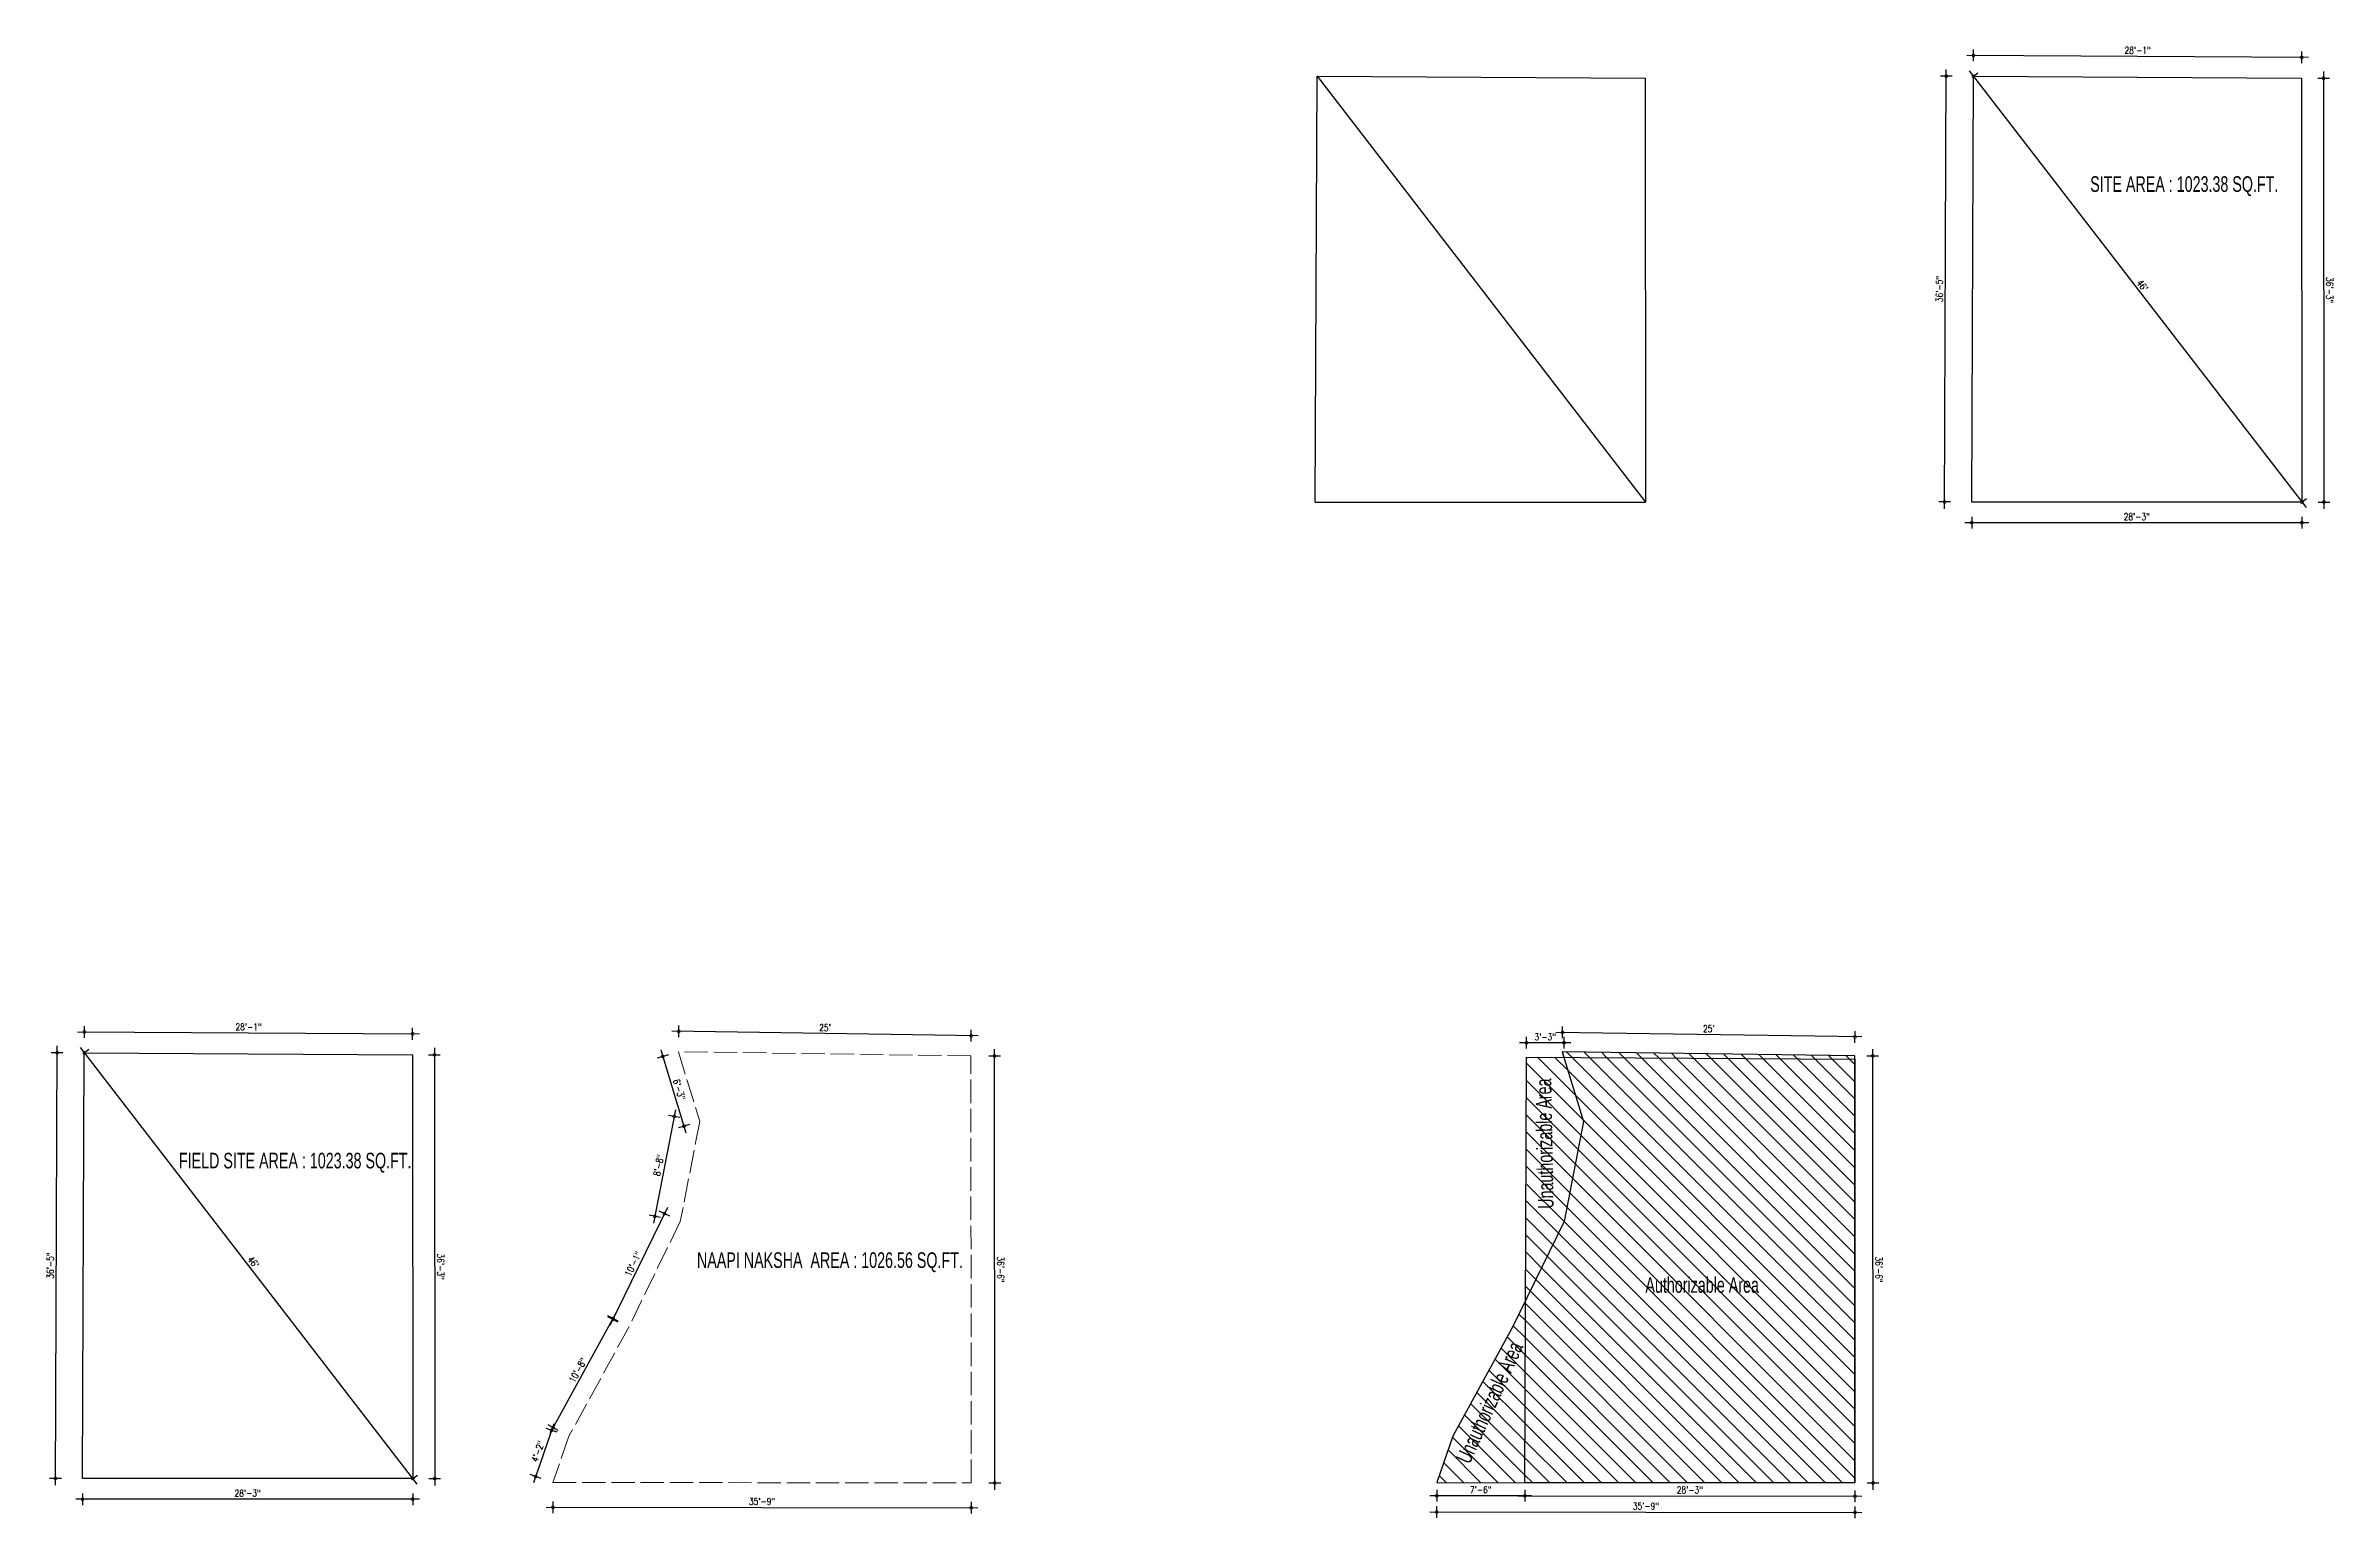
# Model space of a CAD drawing. Header units: inches. Extents: x -5000150 to -4987035, y -3262799 to -3252882.
# Drawn here: x -4996215 to -4993866, y -3262799 to -3261288 of the extents above; entities that cross this region are included whole.
import ezdxf

# ---------------------------------------------------------------- set-up
doc = ezdxf.new("R2010")
doc.units = ezdxf.units.IN
doc.header["$LTSCALE"] = 2
doc.header["$MEASUREMENT"] = 0
doc.header["$PDMODE"] = 34
doc.linetypes.add('ACAD_ISO02W100', pattern=[15, 12, -3])
doc.layers.get('0').update_dxf_attribs({"linetype": 'CONTINUOUS'})
doc.layers.get('DEFPOINTS').update_dxf_attribs({"color": 141, "linetype": 'CONTINUOUS'})
doc.layers.add('A-Hatch', color=7, linetype='CONTINUOUS')
doc.layers.add('HATCH', color=60, linetype='ACAD_ISO02W100', lineweight=13)
doc.layers.add('Text-100.w', color=254, linetype='CONTINUOUS', lineweight=9)
doc.styles.add('Arial', font='arial.ttf', dxfattribs={"width": 0.8, "height": 12})
doc.styles.add('ROMANS', font='Romans.shx', dxfattribs={"width": 0.8})
doc.dimstyles.new('8 SCALE', dxfattribs={"dimscale": 0, "dimtxt": 7, "dimasz": 6, "dimexe": 6, "dimexo": 2, "dimgap": 2, "dimtad": 1, "dimdec": 0, "dimzin": 0, "dimdsep": 46, "dimlunit": 4, "dimtxsty": 'ROMANS', "dimblk": 'DOTSMALL', "dimcen": 0, "dimdle": 7, "dimclrd": 8, "dimclre": 8, "dimclrt": 3, "dimadec": 0, "dimazin": 0, "dimtfac": 1, "dimtdec": 0, "dimtofl": 0, "dimtmove": 2, "dimatfit": 3, "dimfxl": 6, "dimfxlon": 1, "dimtolj": 1, "dimtzin": 0, "dimarcsym": 0})

# ---------------------------------------------------------------- blocks, each defined once
blk = doc.blocks.new('_DOTSMALL')
at = {"color": 0, "linetype": 'ByBlock', "const_width": 0.5}
blk.add_lwpolyline([(-0.0625, 0, 1), (0.0625, 0, 1)], format="xyb", close=True, dxfattribs=at)
blk = doc.blocks.new('*D445')
at = {"color": 8, "lineweight": -2, "ltscale": 0.5, "transparency": 16777216}
for p, q in [((-4994243, -3261297.5), (-4993892, -3261299.6)), ((-4994236, -3261303.6), (-4994236, -3261291.6)), ((-4993899, -3261305.6), (-4993899, -3261293.6))]:
    blk.add_line(p, q, dxfattribs=at)
at = {"layer": 'DEFPOINTS', "color": 0, "ltscale": 0.5, "transparency": 16777216}
for p in [(-4994236.1, -3261319.1), (-4993899.1, -3261321.1), (-4993899, -3261299.6)]:
    blk.add_point(p, dxfattribs=at)
at = {"color": 8, "lineweight": -2, "ltscale": 0.5, "transparency": 16777216, "xscale": 6, "yscale": 6, "zscale": 6}
for p, rotation in [((-4994236, -3261297.6), 179.6605460831643), ((-4993899, -3261299.6), 359.6605460831643)]:
    blk.add_blockref('_DOTSMALL', p, dxfattribs=dict(at, rotation=rotation))
at = {"color": 3, "ltscale": 0.5, "transparency": 16777216, "insert": (-4994067.5, -3261292.4), "char_height": 7, "attachment_point": 5, "rotation": 359.6605, "style": 'ROMANS'}
blk.add_mtext('\\A1;28\'-1"', dxfattribs=at)
blk = doc.blocks.new('*D446')
at = {"color": 8, "lineweight": -2, "ltscale": 0.5, "transparency": 16777216}
for p, q in [((-4994258, -3261319), (-4994270, -3261319)), ((-4994265.8, -3261763), (-4994264, -3261312)), ((-4994259.7, -3261756), (-4994271.7, -3261756))]:
    blk.add_line(p, q, dxfattribs=at)
at = {"layer": 'DEFPOINTS', "color": 0, "ltscale": 0.5, "transparency": 16777216}
for p in [(-4994264, -3261319), (-4994236.1, -3261319.1), (-4994237.9, -3261756.1)]:
    blk.add_point(p, dxfattribs=at)
at = {"color": 8, "lineweight": -2, "ltscale": 0.5, "transparency": 16777216, "xscale": 6, "yscale": 6, "zscale": 6}
for p, rotation in [((-4994264, -3261319), 89.77065073620338), ((-4994265.7, -3261756), 269.7706507362034)]:
    blk.add_blockref('_DOTSMALL', p, dxfattribs=dict(at, rotation=rotation))
at = {"color": 3, "ltscale": 0.5, "transparency": 16777216, "insert": (-4994271, -3261537.5), "char_height": 7, "attachment_point": 5, "rotation": 89.7707, "style": 'ROMANS'}
blk.add_mtext('\\A1;36\'-5"', dxfattribs=at)
blk = doc.blocks.new('*D447')
at = {"color": 8, "lineweight": -2, "ltscale": 0.5, "transparency": 16777216}
for p, q in [((-4993882.6, -3261321.1), (-4993870.6, -3261321.1)), ((-4993876.6, -3261314.1), (-4993876.3, -3261763.1)), ((-4993882.3, -3261756.1), (-4993870.3, -3261756.1))]:
    blk.add_line(p, q, dxfattribs=at)
at = {"layer": 'DEFPOINTS', "color": 0, "ltscale": 0.5, "transparency": 16777216}
for p in [(-4993899.1, -3261321.1), (-4993898.9, -3261756.1), (-4993876.3, -3261756.1)]:
    blk.add_point(p, dxfattribs=at)
at = {"color": 8, "lineweight": -2, "ltscale": 0.5, "transparency": 16777216, "xscale": 6, "yscale": 6, "zscale": 6}
for p, rotation in [((-4993876.6, -3261321.1), 90.03380476504613), ((-4993876.3, -3261756.1), 270.0338047650462)]:
    blk.add_blockref('_DOTSMALL', p, dxfattribs=dict(at, rotation=rotation))
at = {"color": 3, "ltscale": 0.5, "transparency": 16777216, "insert": (-4993870.3, -3261538.6), "char_height": 7, "attachment_point": 5, "rotation": 270.0338, "style": 'ROMANS'}
blk.add_mtext('\\A1;36\'-3"', dxfattribs=at)
blk = doc.blocks.new('*D448')
at = {"color": 8, "lineweight": -2, "ltscale": 0.5, "transparency": 16777216}
for p, q in [((-4993891.9, -3261777.3), (-4994244.9, -3261777.3)), ((-4994237.9, -3261771.3), (-4994237.9, -3261783.3)), ((-4993898.9, -3261771.3), (-4993898.9, -3261783.3))]:
    blk.add_line(p, q, dxfattribs=at)
at = {"layer": 'DEFPOINTS', "color": 0, "ltscale": 0.5, "transparency": 16777216}
for p in [(-4994237.9, -3261756.1), (-4993898.9, -3261756.1), (-4994237.9, -3261777.3)]:
    blk.add_point(p, dxfattribs=at)
at = {"color": 8, "lineweight": -2, "ltscale": 0.5, "transparency": 16777216, "xscale": 6, "yscale": 6, "zscale": 6, "rotation": 180}
blk.add_blockref('_DOTSMALL', (-4994237.9, -3261777.3), dxfattribs=at)
at = {"color": 8, "lineweight": -2, "ltscale": 0.5, "transparency": 16777216, "xscale": 6, "yscale": 6, "zscale": 6}
blk.add_blockref('_DOTSMALL', (-4993898.9, -3261777.3), dxfattribs=at)
at = {"color": 3, "ltscale": 0.5, "transparency": 16777216, "insert": (-4994068.4, -3261771.1), "char_height": 7, "attachment_point": 5, "style": 'ROMANS'}
blk.add_mtext('\\A1;28\'-3"', dxfattribs=at)
blk = doc.blocks.new('*D449')
at = {"color": 8, "lineweight": -2, "ltscale": 0.5, "transparency": 16777216}
for p, q in [((-4994240.4, -3261313.6), (-4993894.6, -3261761.6)), ((-4994236.1, -3261319.1), (-4994231.4, -3261315.4)), ((-4993898.9, -3261756.1), (-4993894.1, -3261752.4))]:
    blk.add_line(p, q, dxfattribs=at)
at = {"layer": 'DEFPOINTS', "color": 0, "ltscale": 0.5, "transparency": 16777216}
for p in [(-4994236.1, -3261319.1), (-4993898.9, -3261756.1), (-4993898.9, -3261756.1)]:
    blk.add_point(p, dxfattribs=at)
at = {"color": 8, "lineweight": -2, "ltscale": 0.5, "transparency": 16777216, "xscale": 6, "yscale": 6, "zscale": 6}
for p, rotation in [((-4994236.1, -3261319.1), 127.6590568089241), ((-4993898.9, -3261756.1), 307.659056808924)]:
    blk.add_blockref('_DOTSMALL', p, dxfattribs=dict(at, rotation=rotation))
at = {"color": 3, "ltscale": 0.5, "transparency": 16777216, "insert": (-4994062.6, -3261533.8), "char_height": 7, "attachment_point": 5, "rotation": 307.6591, "style": 'ROMANS'}
blk.add_mtext("\\A1;46'", dxfattribs=at)
blk = doc.blocks.new('*D450')
at = {"color": 8, "lineweight": -2, "ltscale": 0.5, "transparency": 16777216}
for p, q in [((-4994350.7, -3262305.2), (-4994664.9, -3262300.5)), ((-4994658, -3262306.6), (-4994657.9, -3262294.6)), ((-4994357.8, -3262311.1), (-4994357.6, -3262299.1))]:
    blk.add_line(p, q, dxfattribs=at)
at = {"layer": 'DEFPOINTS', "color": 0, "ltscale": 0.5, "transparency": 16777216}
for p in [(-4994657.9, -3262300.6), (-4994658.2, -3262320.3), (-4994358, -3262324.7)]:
    blk.add_point(p, dxfattribs=at)
at = {"color": 8, "lineweight": -2, "ltscale": 0.5, "transparency": 16777216, "xscale": 6, "yscale": 6, "zscale": 6}
for p, rotation in [((-4994657.9, -3262300.6), 179.1519976720516), ((-4994357.7, -3262305.1), 359.1519976720516)]:
    blk.add_blockref('_DOTSMALL', p, dxfattribs=dict(at, rotation=rotation))
at = {"color": 3, "ltscale": 0.5, "transparency": 16777216, "insert": (-4994507.7, -3262296.7), "char_height": 7, "attachment_point": 5, "rotation": 359.152, "style": 'ROMANS'}
blk.add_mtext("\\A1;25'", dxfattribs=at)
blk = doc.blocks.new('*D451')
at = {"color": 8, "lineweight": -2, "ltscale": 0.5, "transparency": 16777216}
for p, q in [((-4994345.4, -3262324.7), (-4994333.4, -3262324.7)), ((-4994339.1, -3262770), (-4994339.4, -3262317.7)), ((-4994345.1, -3262763), (-4994333.1, -3262763))]:
    blk.add_line(p, q, dxfattribs=at)
at = {"layer": 'DEFPOINTS', "color": 0, "ltscale": 0.5, "transparency": 16777216}
for p in [(-4994358, -3262324.7), (-4994339.4, -3262324.7), (-4994357.7, -3262763)]:
    blk.add_point(p, dxfattribs=at)
at = {"color": 8, "lineweight": -2, "ltscale": 0.5, "transparency": 16777216, "xscale": 6, "yscale": 6, "zscale": 6}
for p, rotation in [((-4994339.4, -3262324.7), 90.03380476500699), ((-4994339.1, -3262763), 270.033804765007)]:
    blk.add_blockref('_DOTSMALL', p, dxfattribs=dict(at, rotation=rotation))
at = {"color": 3, "ltscale": 0.5, "transparency": 16777216, "insert": (-4994333.1, -3262543.9), "char_height": 7, "attachment_point": 5, "rotation": 270.0338, "style": 'ROMANS'}
blk.add_mtext('\\A1;36\'-6"', dxfattribs=at)
blk = doc.blocks.new('*D452')
at = {"color": 8, "lineweight": -2, "ltscale": 0.5, "transparency": 16777216}
for p, q in [((-4994794.2, -3262792.7), (-4994350.7, -3262793.2)), ((-4994787.2, -3262786.8), (-4994787.2, -3262798.8)), ((-4994357.7, -3262787.2), (-4994357.7, -3262799.2))]:
    blk.add_line(p, q, dxfattribs=at)
at = {"layer": 'DEFPOINTS', "color": 0, "ltscale": 0.5, "transparency": 16777216}
for p in [(-4994787.1, -3262762.5), (-4994357.7, -3262763), (-4994357.7, -3262793.2)]:
    blk.add_point(p, dxfattribs=at)
at = {"color": 8, "lineweight": -2, "ltscale": 0.5, "transparency": 16777216, "xscale": 6, "yscale": 6, "zscale": 6}
for p, rotation in [((-4994787.2, -3262792.8), 179.9375091259928), ((-4994357.7, -3262793.2), 359.9375091259928)]:
    blk.add_blockref('_DOTSMALL', p, dxfattribs=dict(at, rotation=rotation))
at = {"color": 3, "ltscale": 0.5, "transparency": 16777216, "insert": (-4994572.4, -3262786.8), "char_height": 7, "attachment_point": 5, "rotation": 359.9375, "style": 'ROMANS'}
blk.add_mtext('\\A1;35\'-9"', dxfattribs=at)
blk = doc.blocks.new('*D453')
at = {"color": 8, "lineweight": -2, "ltscale": 0.5, "transparency": 16777216}
for p, q in [((-4994695, -3262317.2), (-4994695, -3262305.2)), ((-4994656.4, -3262317.2), (-4994656.4, -3262305.2)), ((-4994649.4, -3262311.2), (-4994702, -3262311.2))]:
    blk.add_line(p, q, dxfattribs=at)
at = {"layer": 'DEFPOINTS', "color": 0, "ltscale": 0.5, "transparency": 16777216}
for p in [(-4994695, -3262311.2), (-4994695, -3262326), (-4994656.4, -3262326.2)]:
    blk.add_point(p, dxfattribs=at)
at = {"color": 8, "lineweight": -2, "ltscale": 0.5, "transparency": 16777216, "xscale": 6, "yscale": 6, "zscale": 6, "rotation": 180}
blk.add_blockref('_DOTSMALL', (-4994695, -3262311.2), dxfattribs=at)
at = {"color": 8, "lineweight": -2, "ltscale": 0.5, "transparency": 16777216, "xscale": 6, "yscale": 6, "zscale": 6}
blk.add_blockref('_DOTSMALL', (-4994656.4, -3262311.2), dxfattribs=at)
at = {"color": 3, "ltscale": 0.5, "transparency": 16777216, "insert": (-4994675.7, -3262305.1), "char_height": 7, "attachment_point": 5, "style": 'ROMANS'}
blk.add_mtext('\\A1;3\'-3"', dxfattribs=at)
blk = doc.blocks.new('*D454')
at = {"color": 8, "lineweight": -2, "ltscale": 0.5, "transparency": 16777216}
for p, q in [((-4994689.7, -3262776.2), (-4994794.1, -3262776.2)), ((-4994787.1, -3262770.2), (-4994787.1, -3262782.2)), ((-4994696.7, -3262770.2), (-4994696.7, -3262782.2))]:
    blk.add_line(p, q, dxfattribs=at)
at = {"layer": 'DEFPOINTS', "color": 0, "ltscale": 0.5, "transparency": 16777216}
for p in [(-4994787.1, -3262762.5), (-4994787.1, -3262776.2), (-4994696.7, -3262762.6)]:
    blk.add_point(p, dxfattribs=at)
at = {"color": 8, "lineweight": -2, "ltscale": 0.5, "transparency": 16777216, "xscale": 6, "yscale": 6, "zscale": 6, "rotation": 180}
blk.add_blockref('_DOTSMALL', (-4994787.1, -3262776.2), dxfattribs=at)
at = {"color": 8, "lineweight": -2, "ltscale": 0.5, "transparency": 16777216, "xscale": 6, "yscale": 6, "zscale": 6}
blk.add_blockref('_DOTSMALL', (-4994696.7, -3262776.2), dxfattribs=at)
at = {"color": 3, "ltscale": 0.5, "transparency": 16777216, "insert": (-4994741.9, -3262770), "char_height": 7, "attachment_point": 5, "style": 'ROMANS'}
blk.add_mtext('\\A1;7\'-6"', dxfattribs=at)
blk = doc.blocks.new('*D455')
at = {"color": 8, "lineweight": -2, "ltscale": 0.5, "transparency": 16777216}
for p, q in [((-4994703.7, -3262776.2), (-4994350.7, -3262776.6)), ((-4994696.7, -3262770.2), (-4994696.7, -3262782.2)), ((-4994357.7, -3262770.6), (-4994357.7, -3262782.6))]:
    blk.add_line(p, q, dxfattribs=at)
at = {"layer": 'DEFPOINTS', "color": 0, "ltscale": 0.5, "transparency": 16777216}
for p in [(-4994696.7, -3262762.6), (-4994357.7, -3262763), (-4994357.7, -3262776.6)]:
    blk.add_point(p, dxfattribs=at)
at = {"color": 8, "lineweight": -2, "ltscale": 0.5, "transparency": 16777216, "xscale": 6, "yscale": 6, "zscale": 6}
for p, rotation in [((-4994696.7, -3262776.2), 179.9375091259831), ((-4994357.7, -3262776.6), 359.9375091259831)]:
    blk.add_blockref('_DOTSMALL', p, dxfattribs=dict(at, rotation=rotation))
at = {"color": 3, "ltscale": 0.5, "transparency": 16777216, "insert": (-4994527.2, -3262770.2), "char_height": 7, "attachment_point": 5, "rotation": 359.9375, "style": 'ROMANS'}
blk.add_mtext('\\A1;28\'-3"', dxfattribs=at)
blk = doc.blocks.new('*D456')
at = {"color": 8, "lineweight": -2, "ltscale": 0.5, "transparency": 16777216}
for p, q in [((-4995258, -3262304.1), (-4995572.3, -3262299.4)), ((-4995565.4, -3262305.5), (-4995565.2, -3262293.5)), ((-4995265.1, -3262310), (-4995265, -3262298))]:
    blk.add_line(p, q, dxfattribs=at)
at = {"layer": 'DEFPOINTS', "color": 0, "ltscale": 0.5, "transparency": 16777216}
for p in [(-4995565.3, -3262299.5), (-4995565.6, -3262320.3), (-4995265.4, -3262324.7)]:
    blk.add_point(p, dxfattribs=at)
at = {"color": 8, "lineweight": -2, "ltscale": 0.5, "transparency": 16777216, "xscale": 6, "yscale": 6, "zscale": 6}
for p, rotation in [((-4995565.3, -3262299.5), 179.1519976720516), ((-4995265, -3262304), 359.1519976720516)]:
    blk.add_blockref('_DOTSMALL', p, dxfattribs=dict(at, rotation=rotation))
at = {"color": 3, "ltscale": 0.5, "transparency": 16777216, "insert": (-4995415.1, -3262295.6), "char_height": 7, "attachment_point": 5, "rotation": 359.152, "style": 'ROMANS'}
blk.add_mtext("\\A1;25'", dxfattribs=at)
blk = doc.blocks.new('*D457')
at = {"color": 8, "lineweight": -2, "ltscale": 0.5, "transparency": 16777216}
for p, q in [((-4995247.1, -3262324.7), (-4995235.1, -3262324.7)), ((-4995240.8, -3262770), (-4995241.1, -3262317.7)), ((-4995246.8, -3262763), (-4995234.8, -3262763))]:
    blk.add_line(p, q, dxfattribs=at)
at = {"layer": 'DEFPOINTS', "color": 0, "ltscale": 0.5, "transparency": 16777216}
for p in [(-4995265.4, -3262324.7), (-4995241.1, -3262324.7), (-4995265.1, -3262763)]:
    blk.add_point(p, dxfattribs=at)
at = {"color": 8, "lineweight": -2, "ltscale": 0.5, "transparency": 16777216, "xscale": 6, "yscale": 6, "zscale": 6}
for p, rotation in [((-4995241.1, -3262324.7), 90.03380476500699), ((-4995240.8, -3262763), 270.033804765007)]:
    blk.add_blockref('_DOTSMALL', p, dxfattribs=dict(at, rotation=rotation))
at = {"color": 3, "ltscale": 0.5, "transparency": 16777216, "insert": (-4995234.8, -3262543.9), "char_height": 7, "attachment_point": 5, "rotation": 270.0338, "style": 'ROMANS'}
blk.add_mtext('\\A1;36\'-6"', dxfattribs=at)
blk = doc.blocks.new('*D458')
at = {"color": 8, "lineweight": -2, "ltscale": 0.5, "transparency": 16777216}
for p, q in [((-4995701.5, -3262788), (-4995258.1, -3262788.5)), ((-4995694.5, -3262782), (-4995694.5, -3262794)), ((-4995265.1, -3262782.4), (-4995265.1, -3262794.4))]:
    blk.add_line(p, q, dxfattribs=at)
at = {"layer": 'DEFPOINTS', "color": 0, "ltscale": 0.5, "transparency": 16777216}
for p in [(-4995694.5, -3262762.5), (-4995265.1, -3262763), (-4995265.1, -3262788.4)]:
    blk.add_point(p, dxfattribs=at)
at = {"color": 8, "lineweight": -2, "ltscale": 0.5, "transparency": 16777216, "xscale": 6, "yscale": 6, "zscale": 6}
for p, rotation in [((-4995694.5, -3262788), 179.9375091259928), ((-4995265.1, -3262788.4), 359.9375091259928)]:
    blk.add_blockref('_DOTSMALL', p, dxfattribs=dict(at, rotation=rotation))
at = {"color": 3, "ltscale": 0.5, "transparency": 16777216, "insert": (-4995479.8, -3262782), "char_height": 7, "attachment_point": 5, "rotation": 359.9375, "style": 'ROMANS'}
blk.add_mtext('\\A1;35\'-9"', dxfattribs=at)
blk = doc.blocks.new('*D459')
at = {"color": 8, "lineweight": -2, "ltscale": 0.5, "transparency": 16777216}
for p, q in [((-4995693.6, -3262702.4), (-4995714.6, -3262763)), ((-4995690.2, -3262710.9), (-4995701.6, -3262707)), ((-4995706.7, -3262758.3), (-4995718, -3262754.4))]:
    blk.add_line(p, q, dxfattribs=at)
at = {"layer": 'DEFPOINTS', "color": 0, "ltscale": 0.5, "transparency": 16777216}
for p in [(-4995678.1, -3262715.1), (-4995712.3, -3262756.4), (-4995694.5, -3262762.5)]:
    blk.add_point(p, dxfattribs=at)
at = {"color": 8, "lineweight": -2, "ltscale": 0.5, "transparency": 16777216, "xscale": 6, "yscale": 6, "zscale": 6}
for p, rotation in [((-4995695.9, -3262709), 70.89833101273966), ((-4995712.3, -3262756.4), 250.8983310127396)]:
    blk.add_blockref('_DOTSMALL', p, dxfattribs=dict(at, rotation=rotation))
at = {"color": 3, "ltscale": 0.5, "transparency": 16777216, "insert": (-4995709.9, -3262730.6), "char_height": 7, "attachment_point": 5, "rotation": 70.8983, "style": 'ROMANS'}
blk.add_mtext('\\A1;4\'-2"', dxfattribs=at)
blk = doc.blocks.new('*D460')
at = {"color": 8, "lineweight": -2, "ltscale": 0.5, "transparency": 16777216}
for p, q in [((-4995629.4, -3262588), (-4995697.6, -3262712.4)), ((-4995627.5, -3262597.1), (-4995638, -3262591.3)), ((-4995689, -3262709.2), (-4995699.5, -3262703.4))]:
    blk.add_line(p, q, dxfattribs=at)
at = {"layer": 'DEFPOINTS', "color": 0, "ltscale": 0.5, "transparency": 16777216}
for p in [(-4995616.6, -3262603.1), (-4995694.3, -3262706.3), (-4995678.1, -3262715.1)]:
    blk.add_point(p, dxfattribs=at)
at = {"color": 8, "lineweight": -2, "ltscale": 0.5, "transparency": 16777216, "xscale": 6, "yscale": 6, "zscale": 6}
for p, rotation in [((-4995632.7, -3262594.2), 61.23760132629369), ((-4995694.3, -3262706.3), 241.2376013262937)]:
    blk.add_blockref('_DOTSMALL', p, dxfattribs=dict(at, rotation=rotation))
at = {"color": 3, "ltscale": 0.5, "transparency": 16777216, "insert": (-4995668.9, -3262647.3), "char_height": 7, "attachment_point": 5, "rotation": 61.2376, "style": 'ROMANS'}
blk.add_mtext('\\A1;10\'-8"', dxfattribs=at)
blk = doc.blocks.new('*D461')
at = {"color": 8, "lineweight": -2, "ltscale": 0.5, "transparency": 16777216}
for p, q in [((-4995576.9, -3262480.3), (-4995635.9, -3262601.4)), ((-4995574.6, -3262489.2), (-4995585.4, -3262483.9)), ((-4995627.4, -3262597.8), (-4995638.2, -3262592.5))]:
    blk.add_line(p, q, dxfattribs=at)
at = {"layer": 'DEFPOINTS', "color": 0, "ltscale": 0.5, "transparency": 16777216}
for p in [(-4995563.7, -3262494.5), (-4995632.8, -3262595.1), (-4995616.6, -3262603.1)]:
    blk.add_point(p, dxfattribs=at)
at = {"color": 8, "lineweight": -2, "ltscale": 0.5, "transparency": 16777216, "xscale": 6, "yscale": 6, "zscale": 6}
for p, rotation in [((-4995580, -3262486.6), 64.05122431083481), ((-4995632.8, -3262595.1), 244.0512243108348)]:
    blk.add_blockref('_DOTSMALL', p, dxfattribs=dict(at, rotation=rotation))
at = {"color": 3, "ltscale": 0.5, "transparency": 16777216, "insert": (-4995612, -3262538.1), "char_height": 7, "attachment_point": 5, "rotation": 64.0512, "style": 'ROMANS'}
blk.add_mtext('\\A1;10\'-1"', dxfattribs=at)
blk = doc.blocks.new('*D462')
at = {"color": 8, "lineweight": -2, "ltscale": 0.5, "transparency": 16777216}
for p, q in [((-4995568.6, -3262379.9), (-4995591.2, -3262496.3)), ((-4995564.1, -3262388), (-4995575.8, -3262385.7)), ((-4995584, -3262490.5), (-4995595.8, -3262488.2))]:
    blk.add_line(p, q, dxfattribs=at)
at = {"layer": 'DEFPOINTS', "color": 0, "ltscale": 0.5, "transparency": 16777216}
for p in [(-4995543.8, -3262391.9), (-4995589.9, -3262489.4), (-4995563.7, -3262494.5)]:
    blk.add_point(p, dxfattribs=at)
at = {"color": 8, "lineweight": -2, "ltscale": 0.5, "transparency": 16777216, "xscale": 6, "yscale": 6, "zscale": 6}
for p, rotation in [((-4995570, -3262386.8), 79.00057441223709), ((-4995589.9, -3262489.4), 259.0005744122371)]:
    blk.add_blockref('_DOTSMALL', p, dxfattribs=dict(at, rotation=rotation))
at = {"color": 3, "ltscale": 0.5, "transparency": 16777216, "insert": (-4995586, -3262436.9), "char_height": 7, "attachment_point": 5, "rotation": 79.0006, "style": 'ROMANS'}
blk.add_mtext('\\A1;8\'-8"', dxfattribs=at)
blk = doc.blocks.new('*D463')
at = {"color": 8, "lineweight": -2, "ltscale": 0.5, "transparency": 16777216}
for p, q in [((-4995576, -3262323.5), (-4995587.5, -3262327)), ((-4995583.8, -3262318.5), (-4995557.9, -3262403.5)), ((-4995554.2, -3262395.1), (-4995565.6, -3262398.6))]:
    blk.add_line(p, q, dxfattribs=at)
at = {"layer": 'DEFPOINTS', "color": 0, "ltscale": 0.5, "transparency": 16777216}
for p in [(-4995565.6, -3262320.3), (-4995559.9, -3262396.8), (-4995543.8, -3262391.9)]:
    blk.add_point(p, dxfattribs=at)
at = {"color": 8, "lineweight": -2, "ltscale": 0.5, "transparency": 16777216, "xscale": 6, "yscale": 6, "zscale": 6}
for p, rotation in [((-4995581.7, -3262325.2), 106.9570332851591), ((-4995559.9, -3262396.8), 286.9570332851592)]:
    blk.add_blockref('_DOTSMALL', p, dxfattribs=dict(at, rotation=rotation))
at = {"color": 3, "ltscale": 0.5, "transparency": 16777216, "insert": (-4995564.9, -3262359.2), "char_height": 7, "attachment_point": 5, "rotation": 286.957, "style": 'ROMANS'}
blk.add_mtext('\\A1;6\'-3"', dxfattribs=at)
blk = doc.blocks.new('*D464')
at = {"color": 8, "lineweight": -2, "ltscale": 0.5, "transparency": 16777216}
for p, q in [((-4996182.5, -3262300), (-4995831.5, -3262302.1)), ((-4996175.5, -3262306), (-4996175.5, -3262294)), ((-4995838.5, -3262308), (-4995838.5, -3262296))]:
    blk.add_line(p, q, dxfattribs=at)
at = {"layer": 'DEFPOINTS', "color": 0, "ltscale": 0.5, "transparency": 16777216}
for p in [(-4995838.5, -3262302), (-4996175.6, -3262321.5), (-4995838.6, -3262323.5)]:
    blk.add_point(p, dxfattribs=at)
at = {"color": 8, "lineweight": -2, "ltscale": 0.5, "transparency": 16777216, "xscale": 6, "yscale": 6, "zscale": 6}
for p, rotation in [((-4996175.5, -3262300), 179.6605460831643), ((-4995838.5, -3262302), 359.6605460831643)]:
    blk.add_blockref('_DOTSMALL', p, dxfattribs=dict(at, rotation=rotation))
at = {"color": 3, "ltscale": 0.5, "transparency": 16777216, "insert": (-4996007, -3262294.9), "char_height": 7, "attachment_point": 5, "rotation": 359.6605, "style": 'ROMANS'}
blk.add_mtext('\\A1;28\'-1"', dxfattribs=at)
blk = doc.blocks.new('*D465')
at = {"color": 8, "lineweight": -2, "ltscale": 0.5, "transparency": 16777216}
for p, q in [((-4996197.5, -3262321.4), (-4996209.5, -3262321.4)), ((-4996205.3, -3262765.4), (-4996203.5, -3262314.4)), ((-4996199.2, -3262758.4), (-4996211.2, -3262758.4))]:
    blk.add_line(p, q, dxfattribs=at)
at = {"layer": 'DEFPOINTS', "color": 0, "ltscale": 0.5, "transparency": 16777216}
for p in [(-4996203.5, -3262321.4), (-4996175.6, -3262321.5), (-4996177.4, -3262758.5)]:
    blk.add_point(p, dxfattribs=at)
at = {"color": 8, "lineweight": -2, "ltscale": 0.5, "transparency": 16777216, "xscale": 6, "yscale": 6, "zscale": 6}
for p, rotation in [((-4996203.5, -3262321.4), 89.77065073620338), ((-4996205.2, -3262758.4), 269.7706507362034)]:
    blk.add_blockref('_DOTSMALL', p, dxfattribs=dict(at, rotation=rotation))
at = {"color": 3, "ltscale": 0.5, "transparency": 16777216, "insert": (-4996210.5, -3262539.9), "char_height": 7, "attachment_point": 5, "rotation": 89.7707, "style": 'ROMANS'}
blk.add_mtext('\\A1;36\'-5"', dxfattribs=at)
blk = doc.blocks.new('*D466')
at = {"color": 8, "lineweight": -2, "ltscale": 0.5, "transparency": 16777216}
for p, q in [((-4995822.1, -3262323.5), (-4995810.1, -3262323.5)), ((-4995816.1, -3262316.5), (-4995815.8, -3262765.5)), ((-4995821.8, -3262758.5), (-4995809.8, -3262758.5))]:
    blk.add_line(p, q, dxfattribs=at)
at = {"layer": 'DEFPOINTS', "color": 0, "ltscale": 0.5, "transparency": 16777216}
for p in [(-4995838.6, -3262323.5), (-4995838.4, -3262758.5), (-4995815.8, -3262758.5)]:
    blk.add_point(p, dxfattribs=at)
at = {"color": 8, "lineweight": -2, "ltscale": 0.5, "transparency": 16777216, "xscale": 6, "yscale": 6, "zscale": 6}
for p, rotation in [((-4995816.1, -3262323.5), 90.03380476504613), ((-4995815.8, -3262758.5), 270.0338047650462)]:
    blk.add_blockref('_DOTSMALL', p, dxfattribs=dict(at, rotation=rotation))
at = {"color": 3, "ltscale": 0.5, "transparency": 16777216, "insert": (-4995809.8, -3262541), "char_height": 7, "attachment_point": 5, "rotation": 270.0338, "style": 'ROMANS'}
blk.add_mtext('\\A1;36\'-3"', dxfattribs=at)
blk = doc.blocks.new('*D467')
at = {"color": 8, "lineweight": -2, "ltscale": 0.5, "transparency": 16777216}
for p, q in [((-4996177.4, -3262773.7), (-4996177.4, -3262785.7)), ((-4995838.4, -3262773.7), (-4995838.4, -3262785.7)), ((-4995831.4, -3262779.7), (-4996184.4, -3262779.7))]:
    blk.add_line(p, q, dxfattribs=at)
at = {"layer": 'DEFPOINTS', "color": 0, "ltscale": 0.5, "transparency": 16777216}
for p in [(-4996177.4, -3262758.5), (-4995838.4, -3262758.5), (-4996177.4, -3262779.7)]:
    blk.add_point(p, dxfattribs=at)
at = {"color": 8, "lineweight": -2, "ltscale": 0.5, "transparency": 16777216, "xscale": 6, "yscale": 6, "zscale": 6, "rotation": 180}
blk.add_blockref('_DOTSMALL', (-4996177.4, -3262779.7), dxfattribs=at)
at = {"color": 8, "lineweight": -2, "ltscale": 0.5, "transparency": 16777216, "xscale": 6, "yscale": 6, "zscale": 6}
blk.add_blockref('_DOTSMALL', (-4995838.4, -3262779.7), dxfattribs=at)
at = {"color": 3, "ltscale": 0.5, "transparency": 16777216, "insert": (-4996007.9, -3262773.5), "char_height": 7, "attachment_point": 5, "style": 'ROMANS'}
blk.add_mtext('\\A1;28\'-3"', dxfattribs=at)
blk = doc.blocks.new('*D468')
at = {"color": 8, "lineweight": -2, "ltscale": 0.5, "transparency": 16777216}
for p, q in [((-4996179.9, -3262316), (-4995834.1, -3262764.1)), ((-4996175.6, -3262321.5), (-4996170.9, -3262317.9)), ((-4995838.4, -3262758.5), (-4995833.6, -3262754.9))]:
    blk.add_line(p, q, dxfattribs=at)
at = {"layer": 'DEFPOINTS', "color": 0, "ltscale": 0.5, "transparency": 16777216}
for p in [(-4996175.6, -3262321.5), (-4995838.4, -3262758.5), (-4995838.4, -3262758.5)]:
    blk.add_point(p, dxfattribs=at)
at = {"color": 8, "lineweight": -2, "ltscale": 0.5, "transparency": 16777216, "xscale": 6, "yscale": 6, "zscale": 6}
for p, rotation in [((-4996175.6, -3262321.5), 127.6590568089241), ((-4995838.4, -3262758.5), 307.659056808924)]:
    blk.add_blockref('_DOTSMALL', p, dxfattribs=dict(at, rotation=rotation))
at = {"color": 3, "ltscale": 0.5, "transparency": 16777216, "insert": (-4996002.1, -3262536.3), "char_height": 7, "attachment_point": 5, "rotation": 307.6591, "style": 'ROMANS'}
blk.add_mtext("\\A1;46'", dxfattribs=at)

msp = doc.modelspace()

# ---------------------------------------------------------------- hatches: boundary and pattern name
at = {"layer": 'A-Hatch'}
h = msp.add_hatch(dxfattribs=at)
h.set_pattern_fill('ANSI31', color=256, scale=100, angle=-90)
h.paths.add_polyline_path([(-4994358, -3262328), (-4994656.4, -3262326.2), (-4994636.4, -3262391.9), (-4994656.3, -3262494.5), (-4994696, -3262575.9), (-4994696.7, -3262762.6), (-4994357.7, -3262763)])
h.paths.add_polyline_path([(-4994577.5, -3262577.5), (-4994451, -3262577.5), (-4994451, -3262542.2), (-4994577.5, -3262542.2)], flags=24)
at = {"layer": 'A-Hatch', "true_color": 0xcd2027}
h = msp.add_hatch(dxfattribs=at)
h.set_pattern_fill('ANSI31', color=242, scale=100, angle=-90)
h.paths.add_polyline_path([(-4994636.4, -3262391.9), (-4994656.4, -3262326.2), (-4994695, -3262326), (-4994696, -3262575.9), (-4994656.3, -3262494.5)])
h.paths.add_polyline_path([(-4994657.2, -3262486.5), (-4994660, -3262342.8), (-4994695.3, -3262343.5), (-4994692.5, -3262487.1)], flags=24)
h = msp.add_hatch(dxfattribs=at)
h.set_pattern_fill('ANSI31', color=242, scale=100, angle=-90)
h.paths.add_polyline_path([(-4994658.2, -3262320.3), (-4994656.4, -3262326.2), (-4994358, -3262328), (-4994358, -3262324.7)])
h = msp.add_hatch(dxfattribs=at)
h.set_pattern_fill('ANSI31', color=242, scale=100, angle=-90)
h.paths.add_polyline_path([(-4994696, -3262575.9), (-4994709.2, -3262603.1), (-4994770.7, -3262715.1), (-4994787.1, -3262762.5), (-4994696.7, -3262762.6)])
h = msp.add_hatch(dxfattribs=at)
h.set_pattern_fill('ANSI31', color=242, scale=100, angle=-90)
h.paths.add_polyline_path([(-4994696.7, -3262762.6), (-4994696.7, -3262763), (-4994357.7, -3262763)])

# ---------------------------------------------------------------- linework, layer by layer
at = {"ltscale": 0.5}
for p, q in [((-4994911.8, -3261756.1), (-4994910, -3261319.1)), ((-4994910, -3261319.1), (-4994572.8, -3261756.1)), ((-4994910, -3261319.1), (-4994573, -3261321.1)), ((-4994573, -3261321.1), (-4994572.8, -3261756.1)), ((-4994911.8, -3261756.1), (-4994572.8, -3261756.1))]:
    msp.add_line(p, q, dxfattribs=at)
for points in [[(-4994237.9, -3261756.1), (-4994236.1, -3261319.1), (-4993899.1, -3261321.1), (-4993898.9, -3261756.1)], [(-4996177.4, -3262758.5), (-4996175.6, -3262321.5), (-4995838.6, -3262323.5), (-4995838.4, -3262758.5)], [(-4994696.7, -3262763), (-4994695, -3262326), (-4994358, -3262328), (-4994357.7, -3262763)]]:
    msp.add_lwpolyline(points, close=True, dxfattribs=at)
at = {"layer": 'A-Hatch'}
msp.add_lwpolyline([(-4994357.7, -3262763), (-4994358, -3262324.7), (-4994658.2, -3262320.3), (-4994636.4, -3262391.9), (-4994656.3, -3262494.5), (-4994709.2, -3262603.1), (-4994770.7, -3262715.1), (-4994787.1, -3262762.5), (-4994357.7, -3262763)], dxfattribs=at)
at = {"layer": 'HATCH', "transparency": 33554661}
msp.add_lwpolyline([(-4995265.1, -3262763), (-4995265.4, -3262324.7), (-4995565.6, -3262320.3), (-4995543.8, -3262391.9), (-4995563.7, -3262494.5), (-4995616.6, -3262603.1), (-4995678.1, -3262715.1), (-4995694.5, -3262762.5), (-4995265.1, -3262763)], dxfattribs=at)

# ---------------------------------------------------------------- texts
at = {"layer": 'Text-100.w', "char_height": 20, "width": 569.102, "attachment_point": 2, "style": 'Arial'}
for s, insert in [('\\A1;{\\fArial Narrow|b0|i0|c0|p34;\\H0.8x;SITE AREA : 1023.38 SQ.FT.}', (-4994019.6, -3261421.7)), ('\\A1;{\\fArial Narrow|b0|i0|c0|p34;\\H0.8x;FIELD SITE AREA : 1023.38 SQ.FT.}', (-4995959.1, -3262424.1)), ('\\A1;{\\fArial Narrow|b0|i0|c0|p34;\\H0.8x;NAAPI NAKSHA  AREA : 1026.56 SQ.FT.}', (-4995410.1, -3262526.3)), ('\\A1;{\\fArial Narrow|b0|i0|c0|p34;\\H0.8x;Authorizable Area }', (-4994514.6, -3262551.8))]:
    msp.add_mtext(s, dxfattribs=dict(at, insert=insert))
for insert, rotation in [((-4994684.3, -3262414.9), 91.0991), ((-4994740.2, -3262677), 65.4972)]:
    msp.add_mtext('\\A1;{\\fArial Narrow|b0|i0|c0|p34;\\H0.8x;Unauthorizable Area }', dxfattribs=dict(at, insert=insert, rotation=rotation))

# ---------------------------------------------------------------- dimensions: what is measured, and where the dimension line sits
at = {"ltscale": 0.5}
for p1, p2, distance, picture, middle in [((-4994236.1, -3261319.1), (-4993899.1, -3261321.1), 21.5, '*D445', (-4994067.5, -3261292.4)), ((-4994237.9, -3261756.1), (-4994236.1, -3261319.1), 27.9, '*D446', (-4994271, -3261537.5)), ((-4994236.1, -3261319.1), (-4993898.9, -3261756.1), 0, '*D449', (-4994062.6, -3261533.8)), ((-4993899.1, -3261321.1), (-4993898.9, -3261756.1), 22.6, '*D447', (-4993870.3, -3261538.6)), ((-4996175.6, -3262321.5), (-4995838.6, -3262323.5), 21.5, '*D464', (-4996007, -3262294.9)), ((-4995265.4, -3262324.7), (-4995565.6, -3262320.3), -20.8, '*D456', (-4995415.1, -3262295.6)), ((-4994358, -3262324.7), (-4994658.2, -3262320.3), -19.7, '*D450', (-4994507.7, -3262296.7)), ((-4996177.4, -3262758.5), (-4996175.6, -3262321.5), 27.9, '*D465', (-4996210.5, -3262539.9)), ((-4996175.6, -3262321.5), (-4995838.4, -3262758.5), 0, '*D468', (-4996002.1, -3262536.3)), ((-4995838.6, -3262323.5), (-4995838.4, -3262758.5), 22.6, '*D466', (-4995809.8, -3262541)), ((-4995565.6, -3262320.3), (-4995543.8, -3262391.9), -16.8, '*D463', (-4995564.9, -3262359.2)), ((-4995265.1, -3262763), (-4995265.4, -3262324.7), -24.2, '*D457', (-4995234.8, -3262543.9)), ((-4994357.7, -3262763), (-4994358, -3262324.7), -18.6, '*D451', (-4994333.1, -3262543.9)), ((-4995543.7937, -3262391.9036), (-4995563.7289, -3262494.4669), -26.6482, '*D462', (-4995585.9733, -3262436.9242)), ((-4995563.7, -3262494.5), (-4995616.6, -3262603.1), -18.1, '*D461', (-4995612, -3262538.1)), ((-4995616.6, -3262603.1), (-4995678.1, -3262715.1), -18.4, '*D460', (-4995668.9, -3262647.3)), ((-4995678.1, -3262715.1), (-4995694.5, -3262762.5), -18.9, '*D459', (-4995709.9, -3262730.6)), ((-4995694.5, -3262762.5), (-4995265.1, -3262763), -25.4, '*D458', (-4995479.8, -3262782)), ((-4994787.1, -3262762.5), (-4994357.7, -3262763), -30.2, '*D452', (-4994572.4, -3262786.8)), ((-4994696.7, -3262762.6), (-4994357.7, -3262763), -13.6, '*D455', (-4994527.2, -3262770.2))]:
    dim = msp.add_aligned_dim(p1=p1, p2=p2, distance=distance, dimstyle='8 SCALE', override={"dimscale": 1}, dxfattribs=at)
    dim.commit()
    dim.dimension.update_dxf_attribs({"geometry": picture, "text_midpoint": middle})
for base, p1, p2, picture, middle in [((-4994237.9, -3261777.3), (-4993898.9, -3261756.1), (-4994237.9, -3261756.1), '*D448', (-4994068.4, -3261771.1)), ((-4994695, -3262311.2), (-4994656.4, -3262326.2), (-4994695, -3262326), '*D453', (-4994675.7, -3262305.1)), ((-4996177.4, -3262779.7), (-4995838.4, -3262758.5), (-4996177.4, -3262758.5), '*D467', (-4996007.9, -3262773.5)), ((-4994787.1, -3262776.2), (-4994696.7, -3262762.6), (-4994787.1, -3262762.5), '*D454', (-4994741.9, -3262770))]:
    dim = msp.add_linear_dim(base=base, p1=p1, p2=p2, dimstyle='8 SCALE', override={"dimscale": 1}, dxfattribs=at)
    dim.commit()
    dim.dimension.update_dxf_attribs({"geometry": picture, "text_midpoint": middle})

doc.saveas('drawing.dxf')
